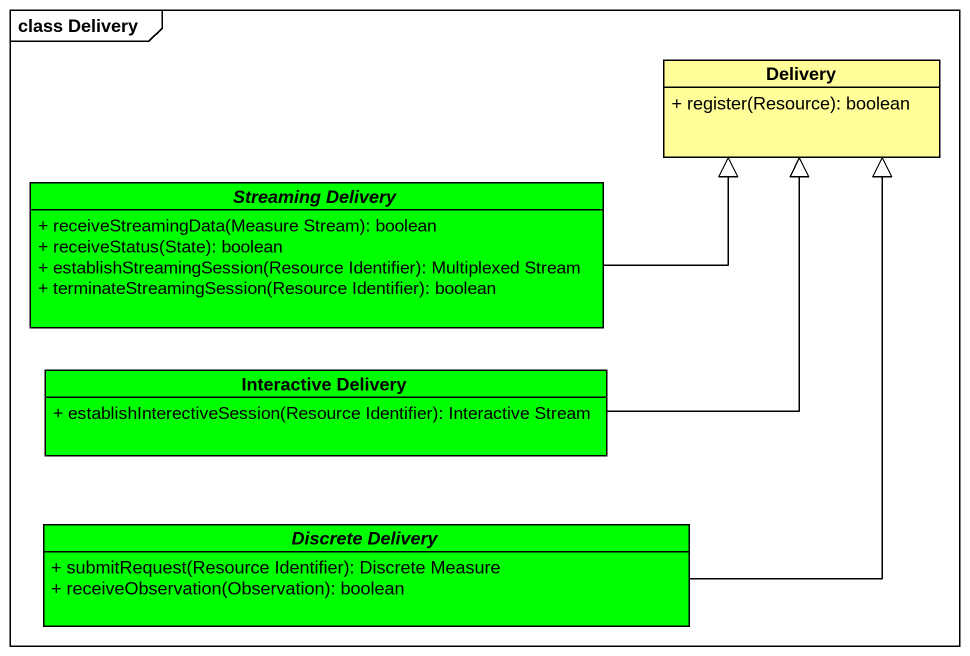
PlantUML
@startuml
mainframe class Delivery
hide circle
hide empty members
skinparam classAttributeIconSize 0
class Delivery #FFFE99 {
  + register(Resource): boolean
}
abstract class "Streaming Delivery" as Streaming_Delivery #00FF00 {
  + receiveStreamingData(Measure Stream): boolean
  + receiveStatus(State): boolean
  + establishStreamingSession(Resource Identifier): Multiplexed Stream
  + terminateStreamingSession(Resource Identifier): boolean
}
class "Interactive Delivery" as Interactive_Delivery #00FF00 {
  + establishInterectiveSession(Resource Identifier): Interactive Stream
}
abstract class "Discrete Delivery" as Discrete_Delivery #00FF00 {
  + submitRequest(Resource Identifier): Discrete Measure
  + receiveObservation(Observation): boolean
}
Streaming_Delivery -right-|> Delivery
Interactive_Delivery -up-|> Delivery
Discrete_Delivery -up-|> Delivery
@enduml
